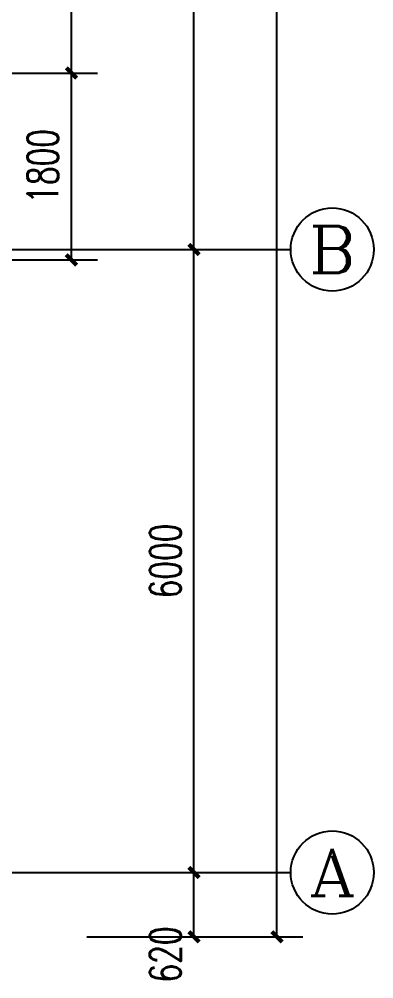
# Model space of a CAD drawing. Extents: x 1738143 to 1822243, y -608375 to -303375.
# Drawn here: x 1807116 to 1810532, y -467567 to -458325 of the extents above; entities that cross this region are included whole.
import ezdxf
from ezdxf.enums import TextEntityAlignment as Align

# ---------------------------------------------------------------- set-up
doc = ezdxf.new("R2010")
doc.units = 0
doc.header["$LTSCALE"] = 1000
doc.header["$MEASUREMENT"] = 0
for name, color, linetype in [('AXIS', 3, 'Continuous'), ('AXIS_TEXT', 7, 'Continuous'), ('PUB_DIM', 3, 'Continuous'), ('TH_DIM', 3, 'Continuous')]:
    doc.layers.add(name, color=color, linetype=linetype)
doc.styles.add('_TCH_AXIS', font='COMPLEX', dxfattribs={"bigfont": 'GBCBIG'})
doc.styles.add('_TCH_DIM_T3', font='SIMPLEX', dxfattribs={"width": 0.705882, "bigfont": 'GBCBIG'})
doc.styles.add('COMPLEX', font='COMPLEX')
doc.dimstyles.new('_TCH_ARCH&&100', dxfattribs={"dimtxt": 297.5, "dimasz": 100, "dimexe": 250, "dimexo": 300, "dimgap": 126.25, "dimtad": 1, "dimdec": 0, "dimzin": 0, "dimdsep": 46, "dimtxsty": '_TCH_DIM_T3', "dimblk": 'ARCHTICK', "dimcen": 0.09, "dimclrt": 7, "dimazin": 2, "dimtfac": 1, "dimtdec": 0, "dimtix": 1, "dimtmove": 2, "dimatfit": 3, "dimfxl": 30, "dimtolj": 1, "dimtzin": 0, "dimarcsym": 0})

# ---------------------------------------------------------------- blocks, each defined once
blk = doc.blocks.new('_ArchTick')
at = {"color": 0, "linetype": 'ByBlock', "const_width": 0.4}
blk.add_lwpolyline([(-0.5, -0.5), (0.5, 0.5)], dxfattribs=at)
blk = doc.blocks.new('*D71')
at = {"layer": 'Defpoints', "color": 0, "transparency": 16777216}
for p in [(17435.2, 11360), (18767.4, 11360), (17435.2, 3360)]:
    blk.add_point(p, dxfattribs=at)
at = {"layer": 'PUB_DIM', "color": 0, "lineweight": -2, "transparency": 16777216}
for p, q in [((17735.2, 11360), (19017.4, 11360)), ((18767.4, 3360), (18767.4, 11360)), ((17735.2, 3360), (19017.4, 3360))]:
    blk.add_line(p, q, dxfattribs=at)
at = {"layer": 'PUB_DIM', "color": 0, "lineweight": -2, "transparency": 16777216, "xscale": 100, "yscale": 100, "zscale": 100}
for p, rotation in [((18767.4, 11360), 90), ((18767.4, 3360), 270)]:
    blk.add_blockref('_ArchTick', p, dxfattribs=dict(at, rotation=rotation))
at = {"layer": 'PUB_DIM', "color": 7, "transparency": 16777216, "insert": (18492.4, 7360), "char_height": 297.5, "attachment_point": 5, "rotation": 90, "style": '_TCH_DIM_T3'}
blk.add_mtext('\\A1;8000', dxfattribs=at)
blk = doc.blocks.new('*D72')
at = {"layer": 'Defpoints', "color": 0, "transparency": 16777216}
for p in [(17435.2, 3360), (18767.4, 3360), (17435.2, -2640)]:
    blk.add_point(p, dxfattribs=at)
at = {"layer": 'PUB_DIM', "color": 0, "lineweight": -2, "transparency": 16777216}
for p, q in [((17735.2, 3360), (19017.4, 3360)), ((18767.4, -2640), (18767.4, 3360)), ((17735.2, -2640), (19017.4, -2640))]:
    blk.add_line(p, q, dxfattribs=at)
at = {"layer": 'PUB_DIM', "color": 0, "lineweight": -2, "transparency": 16777216, "xscale": 100, "yscale": 100, "zscale": 100}
for p, rotation in [((18767.4, 3360), 90), ((18767.4, -2640), 270)]:
    blk.add_blockref('_ArchTick', p, dxfattribs=dict(at, rotation=rotation))
at = {"layer": 'PUB_DIM', "color": 7, "transparency": 16777216, "insert": (18492.4, 360), "char_height": 297.5, "attachment_point": 5, "rotation": 90, "style": '_TCH_DIM_T3'}
blk.add_mtext('\\A1;6000', dxfattribs=at)
blk = doc.blocks.new('*D73')
at = {"layer": 'Defpoints', "color": 0, "transparency": 16777216}
for p in [(17435.2, -2640), (18767.4, -2640), (17435.2, -3260)]:
    blk.add_point(p, dxfattribs=at)
at = {"layer": 'PUB_DIM', "color": 0, "lineweight": -2, "transparency": 16777216}
for p, q in [((17735.2, -2640), (19017.4, -2640)), ((18767.4, -3260), (18767.4, -2640)), ((17735.2, -3260), (19017.4, -3260))]:
    blk.add_line(p, q, dxfattribs=at)
at = {"layer": 'PUB_DIM', "color": 0, "lineweight": -2, "transparency": 16777216, "xscale": 100, "yscale": 100, "zscale": 100}
for p, rotation in [((18767.4, -2640), 90), ((18767.4, -3260), 270)]:
    blk.add_blockref('_ArchTick', p, dxfattribs=dict(at, rotation=rotation))
at = {"layer": 'PUB_DIM', "color": 7, "transparency": 16777216, "insert": (18492.4, -3430), "char_height": 297.5, "attachment_point": 5, "rotation": 90, "style": '_TCH_DIM_T3'}
blk.add_mtext('\\A1;620', dxfattribs=at)
blk = doc.blocks.new('*D74')
at = {"layer": 'Defpoints', "color": 0, "transparency": 16777216}
for p in [(18394.6, 27780), (19567.2, 27780), (18394.6, -3260)]:
    blk.add_point(p, dxfattribs=at)
at = {"layer": 'PUB_DIM', "color": 0, "lineweight": -2, "transparency": 16777216}
for p, q in [((18694.6, 27780), (19817.2, 27780)), ((19567.2, -3260), (19567.2, 27780)), ((18694.6, -3260), (19817.2, -3260))]:
    blk.add_line(p, q, dxfattribs=at)
at = {"layer": 'PUB_DIM', "color": 0, "lineweight": -2, "transparency": 16777216, "xscale": 100, "yscale": 100, "zscale": 100}
for p, rotation in [((19567.2, 27780), 90), ((19567.2, -3260), 270)]:
    blk.add_blockref('_ArchTick', p, dxfattribs=dict(at, rotation=rotation))
at = {"layer": 'PUB_DIM', "color": 7, "transparency": 16777216, "insert": (19292.2, 12260), "char_height": 297.5, "attachment_point": 5, "rotation": 90, "style": '_TCH_DIM_T3'}
blk.add_mtext('\\A1;31040', dxfattribs=at)
blk = doc.blocks.new('*D218')
at = {"layer": 'Defpoints', "color": 0, "transparency": 16777216}
for p in [(17435.2, 11360), (18767.4, 11360), (17435.2, 3360)]:
    blk.add_point(p, dxfattribs=at)
at = {"layer": 'PUB_DIM', "color": 0, "lineweight": -2, "transparency": 16777216}
for p, q in [((17735.2, 11360), (19017.4, 11360)), ((18767.4, 3360), (18767.4, 11360)), ((17735.2, 3360), (19017.4, 3360))]:
    blk.add_line(p, q, dxfattribs=at)
at = {"layer": 'PUB_DIM', "color": 0, "lineweight": -2, "transparency": 16777216, "xscale": 100, "yscale": 100, "zscale": 100}
for p, rotation in [((18767.4, 11360), 90), ((18767.4, 3360), 270)]:
    blk.add_blockref('_ArchTick', p, dxfattribs=dict(at, rotation=rotation))
at = {"layer": 'PUB_DIM', "color": 7, "transparency": 16777216, "insert": (18492.4, 7360), "char_height": 297.5, "attachment_point": 5, "rotation": 90, "style": '_TCH_DIM_T3'}
blk.add_mtext('\\A1;8000', dxfattribs=at)
blk = doc.blocks.new('*D219')
at = {"layer": 'Defpoints', "color": 0, "transparency": 16777216}
for p in [(17435.2, 3360), (18767.4, 3360), (17435.2, -2640)]:
    blk.add_point(p, dxfattribs=at)
at = {"layer": 'PUB_DIM', "color": 0, "lineweight": -2, "transparency": 16777216}
for p, q in [((17735.2, 3360), (19017.4, 3360)), ((18767.4, -2640), (18767.4, 3360)), ((17735.2, -2640), (19017.4, -2640))]:
    blk.add_line(p, q, dxfattribs=at)
at = {"layer": 'PUB_DIM', "color": 0, "lineweight": -2, "transparency": 16777216, "xscale": 100, "yscale": 100, "zscale": 100}
for p, rotation in [((18767.4, 3360), 90), ((18767.4, -2640), 270)]:
    blk.add_blockref('_ArchTick', p, dxfattribs=dict(at, rotation=rotation))
at = {"layer": 'PUB_DIM', "color": 7, "transparency": 16777216, "insert": (18492.4, 360), "char_height": 297.5, "attachment_point": 5, "rotation": 90, "style": '_TCH_DIM_T3'}
blk.add_mtext('\\A1;6000', dxfattribs=at)
blk = doc.blocks.new('*D220')
at = {"layer": 'Defpoints', "color": 0, "transparency": 16777216}
for p in [(17435.2, -2640), (18767.4, -2640), (17435.2, -3260)]:
    blk.add_point(p, dxfattribs=at)
at = {"layer": 'PUB_DIM', "color": 0, "lineweight": -2, "transparency": 16777216}
for p, q in [((17735.2, -2640), (19017.4, -2640)), ((18767.4, -3260), (18767.4, -2640)), ((17735.2, -3260), (19017.4, -3260))]:
    blk.add_line(p, q, dxfattribs=at)
at = {"layer": 'PUB_DIM', "color": 0, "lineweight": -2, "transparency": 16777216, "xscale": 100, "yscale": 100, "zscale": 100}
for p, rotation in [((18767.4, -2640), 90), ((18767.4, -3260), 270)]:
    blk.add_blockref('_ArchTick', p, dxfattribs=dict(at, rotation=rotation))
at = {"layer": 'PUB_DIM', "color": 7, "transparency": 16777216, "insert": (18492.4, -3430), "char_height": 297.5, "attachment_point": 5, "rotation": 90, "style": '_TCH_DIM_T3'}
blk.add_mtext('\\A1;620', dxfattribs=at)
blk = doc.blocks.new('*D221')
at = {"layer": 'Defpoints', "color": 0, "transparency": 16777216}
for p in [(18394.6, 27780), (19567.2, 27780), (18394.6, -3260)]:
    blk.add_point(p, dxfattribs=at)
at = {"layer": 'PUB_DIM', "color": 0, "lineweight": -2, "transparency": 16777216}
for p, q in [((18694.6, 27780), (19817.2, 27780)), ((19567.2, -3260), (19567.2, 27780)), ((18694.6, -3260), (19817.2, -3260))]:
    blk.add_line(p, q, dxfattribs=at)
at = {"layer": 'PUB_DIM', "color": 0, "lineweight": -2, "transparency": 16777216, "xscale": 100, "yscale": 100, "zscale": 100}
for p, rotation in [((19567.2, 27780), 90), ((19567.2, -3260), 270)]:
    blk.add_blockref('_ArchTick', p, dxfattribs=dict(at, rotation=rotation))
at = {"layer": 'PUB_DIM', "color": 7, "transparency": 16777216, "insert": (19292.2, 12260), "char_height": 297.5, "attachment_point": 5, "rotation": 90, "style": '_TCH_DIM_T3'}
blk.add_mtext('\\A1;31040', dxfattribs=at)
blk = doc.blocks.new('*D365')
at = {"layer": 'Defpoints', "color": 0, "transparency": 16777216}
for p in [(17435.2, 11360), (18767.4, 11360), (17435.2, 3360)]:
    blk.add_point(p, dxfattribs=at)
at = {"layer": 'PUB_DIM', "color": 0, "lineweight": -2, "transparency": 16777216}
for p, q in [((17735.2, 11360), (19017.4, 11360)), ((18767.4, 3360), (18767.4, 11360)), ((17735.2, 3360), (19017.4, 3360))]:
    blk.add_line(p, q, dxfattribs=at)
at = {"layer": 'PUB_DIM', "color": 0, "lineweight": -2, "transparency": 16777216, "xscale": 100, "yscale": 100, "zscale": 100}
for p, rotation in [((18767.4, 11360), 90), ((18767.4, 3360), 270)]:
    blk.add_blockref('_ArchTick', p, dxfattribs=dict(at, rotation=rotation))
at = {"layer": 'PUB_DIM', "color": 7, "transparency": 16777216, "insert": (18492.4, 7360), "char_height": 297.5, "attachment_point": 5, "rotation": 90, "style": '_TCH_DIM_T3'}
blk.add_mtext('\\A1;8000', dxfattribs=at)
blk = doc.blocks.new('*D366')
at = {"layer": 'Defpoints', "color": 0, "transparency": 16777216}
for p in [(17435.2, 3360), (18767.4, 3360), (17435.2, -2640)]:
    blk.add_point(p, dxfattribs=at)
at = {"layer": 'PUB_DIM', "color": 0, "lineweight": -2, "transparency": 16777216}
for p, q in [((17735.2, 3360), (19017.4, 3360)), ((18767.4, -2640), (18767.4, 3360)), ((17735.2, -2640), (19017.4, -2640))]:
    blk.add_line(p, q, dxfattribs=at)
at = {"layer": 'PUB_DIM', "color": 0, "lineweight": -2, "transparency": 16777216, "xscale": 100, "yscale": 100, "zscale": 100}
for p, rotation in [((18767.4, 3360), 90), ((18767.4, -2640), 270)]:
    blk.add_blockref('_ArchTick', p, dxfattribs=dict(at, rotation=rotation))
at = {"layer": 'PUB_DIM', "color": 7, "transparency": 16777216, "insert": (18492.4, 360), "char_height": 297.5, "attachment_point": 5, "rotation": 90, "style": '_TCH_DIM_T3'}
blk.add_mtext('\\A1;6000', dxfattribs=at)
blk = doc.blocks.new('*D367')
at = {"layer": 'Defpoints', "color": 0, "transparency": 16777216}
for p in [(17435.2, -2640), (18767.4, -2640), (17435.2, -3260)]:
    blk.add_point(p, dxfattribs=at)
at = {"layer": 'PUB_DIM', "color": 0, "lineweight": -2, "transparency": 16777216}
for p, q in [((17735.2, -2640), (19017.4, -2640)), ((18767.4, -3260), (18767.4, -2640)), ((17735.2, -3260), (19017.4, -3260))]:
    blk.add_line(p, q, dxfattribs=at)
at = {"layer": 'PUB_DIM', "color": 0, "lineweight": -2, "transparency": 16777216, "xscale": 100, "yscale": 100, "zscale": 100}
for p, rotation in [((18767.4, -2640), 90), ((18767.4, -3260), 270)]:
    blk.add_blockref('_ArchTick', p, dxfattribs=dict(at, rotation=rotation))
at = {"layer": 'PUB_DIM', "color": 7, "transparency": 16777216, "insert": (18492.4, -3430), "char_height": 297.5, "attachment_point": 5, "rotation": 90, "style": '_TCH_DIM_T3'}
blk.add_mtext('\\A1;620', dxfattribs=at)
blk = doc.blocks.new('*D368')
at = {"layer": 'Defpoints', "color": 0, "transparency": 16777216}
for p in [(18394.6, 27780), (19567.2, 27780), (18394.6, -3260)]:
    blk.add_point(p, dxfattribs=at)
at = {"layer": 'PUB_DIM', "color": 0, "lineweight": -2, "transparency": 16777216}
for p, q in [((18694.6, 27780), (19817.2, 27780)), ((19567.2, -3260), (19567.2, 27780)), ((18694.6, -3260), (19817.2, -3260))]:
    blk.add_line(p, q, dxfattribs=at)
at = {"layer": 'PUB_DIM', "color": 0, "lineweight": -2, "transparency": 16777216, "xscale": 100, "yscale": 100, "zscale": 100}
for p, rotation in [((19567.2, 27780), 90), ((19567.2, -3260), 270)]:
    blk.add_blockref('_ArchTick', p, dxfattribs=dict(at, rotation=rotation))
at = {"layer": 'PUB_DIM', "color": 7, "transparency": 16777216, "insert": (19292.2, 12260), "char_height": 297.5, "attachment_point": 5, "rotation": 90, "style": '_TCH_DIM_T3'}
blk.add_mtext('\\A1;31040', dxfattribs=at)
blk = doc.blocks.new('*D523')
at = {"layer": 'Defpoints', "color": 0, "transparency": 16777216}
for p in [(17435.2, 11360), (18767.4, 11360), (17435.2, 3360)]:
    blk.add_point(p, dxfattribs=at)
at = {"layer": 'PUB_DIM', "color": 0, "lineweight": -2, "transparency": 16777216}
for p, q in [((17735.2, 11360), (19017.4, 11360)), ((18767.4, 3360), (18767.4, 11360)), ((17735.2, 3360), (19017.4, 3360))]:
    blk.add_line(p, q, dxfattribs=at)
at = {"layer": 'PUB_DIM', "color": 0, "lineweight": -2, "transparency": 16777216, "xscale": 100, "yscale": 100, "zscale": 100}
for p, rotation in [((18767.4, 11360), 90), ((18767.4, 3360), 270)]:
    blk.add_blockref('_ArchTick', p, dxfattribs=dict(at, rotation=rotation))
at = {"layer": 'PUB_DIM', "color": 7, "transparency": 16777216, "insert": (18492.4, 7360), "char_height": 297.5, "attachment_point": 5, "rotation": 90, "style": '_TCH_DIM_T3'}
blk.add_mtext('\\A1;8000', dxfattribs=at)
blk = doc.blocks.new('*D524')
at = {"layer": 'Defpoints', "color": 0, "transparency": 16777216}
for p in [(17435.2, 3360), (18767.4, 3360), (17435.2, -2640)]:
    blk.add_point(p, dxfattribs=at)
at = {"layer": 'PUB_DIM', "color": 0, "lineweight": -2, "transparency": 16777216}
for p, q in [((17735.2, 3360), (19017.4, 3360)), ((18767.4, -2640), (18767.4, 3360)), ((17735.2, -2640), (19017.4, -2640))]:
    blk.add_line(p, q, dxfattribs=at)
at = {"layer": 'PUB_DIM', "color": 0, "lineweight": -2, "transparency": 16777216, "xscale": 100, "yscale": 100, "zscale": 100}
for p, rotation in [((18767.4, 3360), 90), ((18767.4, -2640), 270)]:
    blk.add_blockref('_ArchTick', p, dxfattribs=dict(at, rotation=rotation))
at = {"layer": 'PUB_DIM', "color": 7, "transparency": 16777216, "insert": (18492.4, 360), "char_height": 297.5, "attachment_point": 5, "rotation": 90, "style": '_TCH_DIM_T3'}
blk.add_mtext('\\A1;6000', dxfattribs=at)
blk = doc.blocks.new('*D525')
at = {"layer": 'Defpoints', "color": 0, "transparency": 16777216}
for p in [(17435.2, -2640), (18767.4, -2640), (17435.2, -3260)]:
    blk.add_point(p, dxfattribs=at)
at = {"layer": 'PUB_DIM', "color": 0, "lineweight": -2, "transparency": 16777216}
for p, q in [((17735.2, -2640), (19017.4, -2640)), ((18767.4, -3260), (18767.4, -2640)), ((17735.2, -3260), (19017.4, -3260))]:
    blk.add_line(p, q, dxfattribs=at)
at = {"layer": 'PUB_DIM', "color": 0, "lineweight": -2, "transparency": 16777216, "xscale": 100, "yscale": 100, "zscale": 100}
for p, rotation in [((18767.4, -2640), 90), ((18767.4, -3260), 270)]:
    blk.add_blockref('_ArchTick', p, dxfattribs=dict(at, rotation=rotation))
at = {"layer": 'PUB_DIM', "color": 7, "transparency": 16777216, "insert": (18492.4, -3430), "char_height": 297.5, "attachment_point": 5, "rotation": 90, "style": '_TCH_DIM_T3'}
blk.add_mtext('\\A1;620', dxfattribs=at)
blk = doc.blocks.new('*D526')
at = {"layer": 'Defpoints', "color": 0, "transparency": 16777216}
for p in [(18394.6, 27780), (19567.2, 27780), (18394.6, -3260)]:
    blk.add_point(p, dxfattribs=at)
at = {"layer": 'PUB_DIM', "color": 0, "lineweight": -2, "transparency": 16777216}
for p, q in [((18694.6, 27780), (19817.2, 27780)), ((19567.2, -3260), (19567.2, 27780)), ((18694.6, -3260), (19817.2, -3260))]:
    blk.add_line(p, q, dxfattribs=at)
at = {"layer": 'PUB_DIM', "color": 0, "lineweight": -2, "transparency": 16777216, "xscale": 100, "yscale": 100, "zscale": 100}
for p, rotation in [((19567.2, 27780), 90), ((19567.2, -3260), 270)]:
    blk.add_blockref('_ArchTick', p, dxfattribs=dict(at, rotation=rotation))
at = {"layer": 'PUB_DIM', "color": 7, "transparency": 16777216, "insert": (19292.2, 12260), "char_height": 297.5, "attachment_point": 5, "rotation": 90, "style": '_TCH_DIM_T3'}
blk.add_mtext('\\A1;31040', dxfattribs=at)
blk = doc.blocks.new('_AXISO')
blk.add_circle((0, 0), 0.5)
at = {"layer": 'AXIS_TEXT', "style": 'COMPLEX', "width": 1.041667}
blk.add_attdef('A', text='', height=0.56, dxfattribs=at).set_placement((-0.25, -0.28), (0.25, -0.28), align=Align.FIT)
blk = doc.blocks.new('*D803')
at = {"layer": 'Defpoints', "color": 0, "transparency": 16777216}
for p in [(1804249.3, -458843.3), (1807618.7, -458843.3), (1804249.3, -460643.3)]:
    blk.add_point(p, dxfattribs=at)
at = {"layer": 'TH_DIM', "color": 0, "lineweight": -2, "transparency": 16777216}
for p, q in [((1804549.3, -458843.3), (1807868.7, -458843.3)), ((1807618.7, -460643.3), (1807618.7, -458843.3)), ((1804549.3, -460643.3), (1807868.7, -460643.3))]:
    blk.add_line(p, q, dxfattribs=at)
at = {"layer": 'TH_DIM', "color": 0, "lineweight": -2, "transparency": 16777216, "xscale": 100, "yscale": 100, "zscale": 100}
for p, rotation in [((1807618.7, -458843.3), 90), ((1807618.7, -460643.3), 270)]:
    blk.add_blockref('_ArchTick', p, dxfattribs=dict(at, rotation=rotation))
at = {"layer": 'TH_DIM', "color": 7, "transparency": 16777216, "insert": (1807343.7, -459743.3), "char_height": 297.5, "attachment_point": 5, "rotation": 90, "style": '_TCH_DIM_T3'}
blk.add_mtext('\\A1;1800', dxfattribs=at)
blk = doc.blocks.new('*D804')
at = {"layer": 'Defpoints', "color": 0, "transparency": 16777216}
for p in [(1804249.3, -454843.3), (1807618.7, -454843.3), (1804249.3, -458843.3)]:
    blk.add_point(p, dxfattribs=at)
at = {"layer": 'TH_DIM', "color": 0, "lineweight": -2, "transparency": 16777216}
for p, q in [((1804549.3, -454843.3), (1807868.7, -454843.3)), ((1807618.7, -458843.3), (1807618.7, -454843.3)), ((1804549.3, -458843.3), (1807868.7, -458843.3))]:
    blk.add_line(p, q, dxfattribs=at)
at = {"layer": 'TH_DIM', "color": 0, "lineweight": -2, "transparency": 16777216, "xscale": 100, "yscale": 100, "zscale": 100}
for p, rotation in [((1807618.7, -454843.3), 90), ((1807618.7, -458843.3), 270)]:
    blk.add_blockref('_ArchTick', p, dxfattribs=dict(at, rotation=rotation))
at = {"layer": 'TH_DIM', "color": 7, "transparency": 16777216, "insert": (1807343.7, -456843.3), "char_height": 297.5, "attachment_point": 5, "rotation": 90, "style": '_TCH_DIM_T3'}
blk.add_mtext('\\A1;4000', dxfattribs=at)
blk = doc.blocks.new('A$C5D18424C')
at = {"layer": 'AXIS'}
for p, q in [((15700, 3360), (19700, 3360)), ((15700, -2640), (19700, -2640))]:
    blk.add_line(p, q, dxfattribs=at)
ref = blk.add_blockref('_AXISO', (20100, 3360), dxfattribs=dict(at, xscale=800, yscale=800, zscale=800))
ref.add_attrib('A', 'B', dxfattribs={"layer": 'AXIS_TEXT', "height": 452.5, "style": '_TCH_AXIS', "width": 1.235294}).set_placement((19873.7, 3133.8), (20326.3, 3133.8), align=Align.FIT)
ref = blk.add_blockref('_AXISO', (20100, -2640), dxfattribs=dict(at, xscale=800, yscale=800, zscale=800))
ref.add_attrib('A', 'A', dxfattribs={"layer": 'AXIS_TEXT', "height": 452.5, "style": '_TCH_AXIS', "width": 1.166667}).set_placement((19873.7, -2866.2), (20326.3, -2866.2), align=Align.FIT)
at = {"layer": 'PUB_DIM'}
for p1, p2, distance, picture, middle in [((18394.6, -3260), (18394.6, 27780), -1172.6, '*D74', (19292.2, 12260)), ((18394.6, -3260), (18394.6, 27780), -1172.6, '*D221', (19292.2, 12260)), ((18394.6, -3260), (18394.6, 27780), -1172.6, '*D368', (19292.2, 12260)), ((18394.6, -3260), (18394.6, 27780), -1172.6, '*D526', (19292.2, 12260)), ((17435.2, 3360), (17435.2, 11360), -1332.2, '*D71', (18492.4, 7360)), ((17435.2, 3360), (17435.2, 11360), -1332.2, '*D218', (18492.4, 7360)), ((17435.2, 3360), (17435.2, 11360), -1332.2, '*D365', (18492.4, 7360)), ((17435.2, 3360), (17435.2, 11360), -1332.2, '*D523', (18492.4, 7360)), ((17435.2, -2640), (17435.2, 3360), -1332.2, '*D72', (18492.4, 360)), ((17435.2, -2640), (17435.2, 3360), -1332.2, '*D219', (18492.4, 360)), ((17435.2, -2640), (17435.2, 3360), -1332.2, '*D366', (18492.4, 360)), ((17435.2, -2640), (17435.2, 3360), -1332.2, '*D524', (18492.4, 360))]:
    dim = blk.add_aligned_dim(p1=p1, p2=p2, distance=distance, dimstyle='_TCH_ARCH&&100', dxfattribs=at)
    dim.commit()
    dim.dimension.update_dxf_attribs({"geometry": picture, "text_midpoint": middle})
for picture in ['*D73', '*D220', '*D367', '*D525']:
    dim = blk.add_linear_dim(base=(18767.4, -2640), p1=(17435.2, -3260), p2=(17435.2, -2640), angle=90, dimstyle='_TCH_ARCH&&100', dxfattribs=at)
    dim.commit()
    dim.dimension.update_dxf_attribs({"geometry": picture, "text_midpoint": (18492.4, -3430), "dimtype": 129})

msp = doc.modelspace()

# ---------------------------------------------------------------- block references
msp.add_blockref('A$C5D18424C', (1790031.5, -463903.3))

# ---------------------------------------------------------------- dimensions: what is measured, and where the dimension line sits
at = {"layer": 'TH_DIM'}
for p1, p2, picture, middle in [((1804249.3, -458843.3), (1804249.3, -454843.3), '*D804', (1807343.7, -456843.3)), ((1804249.3, -460643.3), (1804249.3, -458843.3), '*D803', (1807343.7, -459743.3))]:
    dim = msp.add_aligned_dim(p1=p1, p2=p2, distance=-3369.4, dimstyle='_TCH_ARCH&&100', dxfattribs=at)
    dim.commit()
    dim.dimension.update_dxf_attribs({"geometry": picture, "text_midpoint": middle})

doc.saveas('drawing.dxf')
